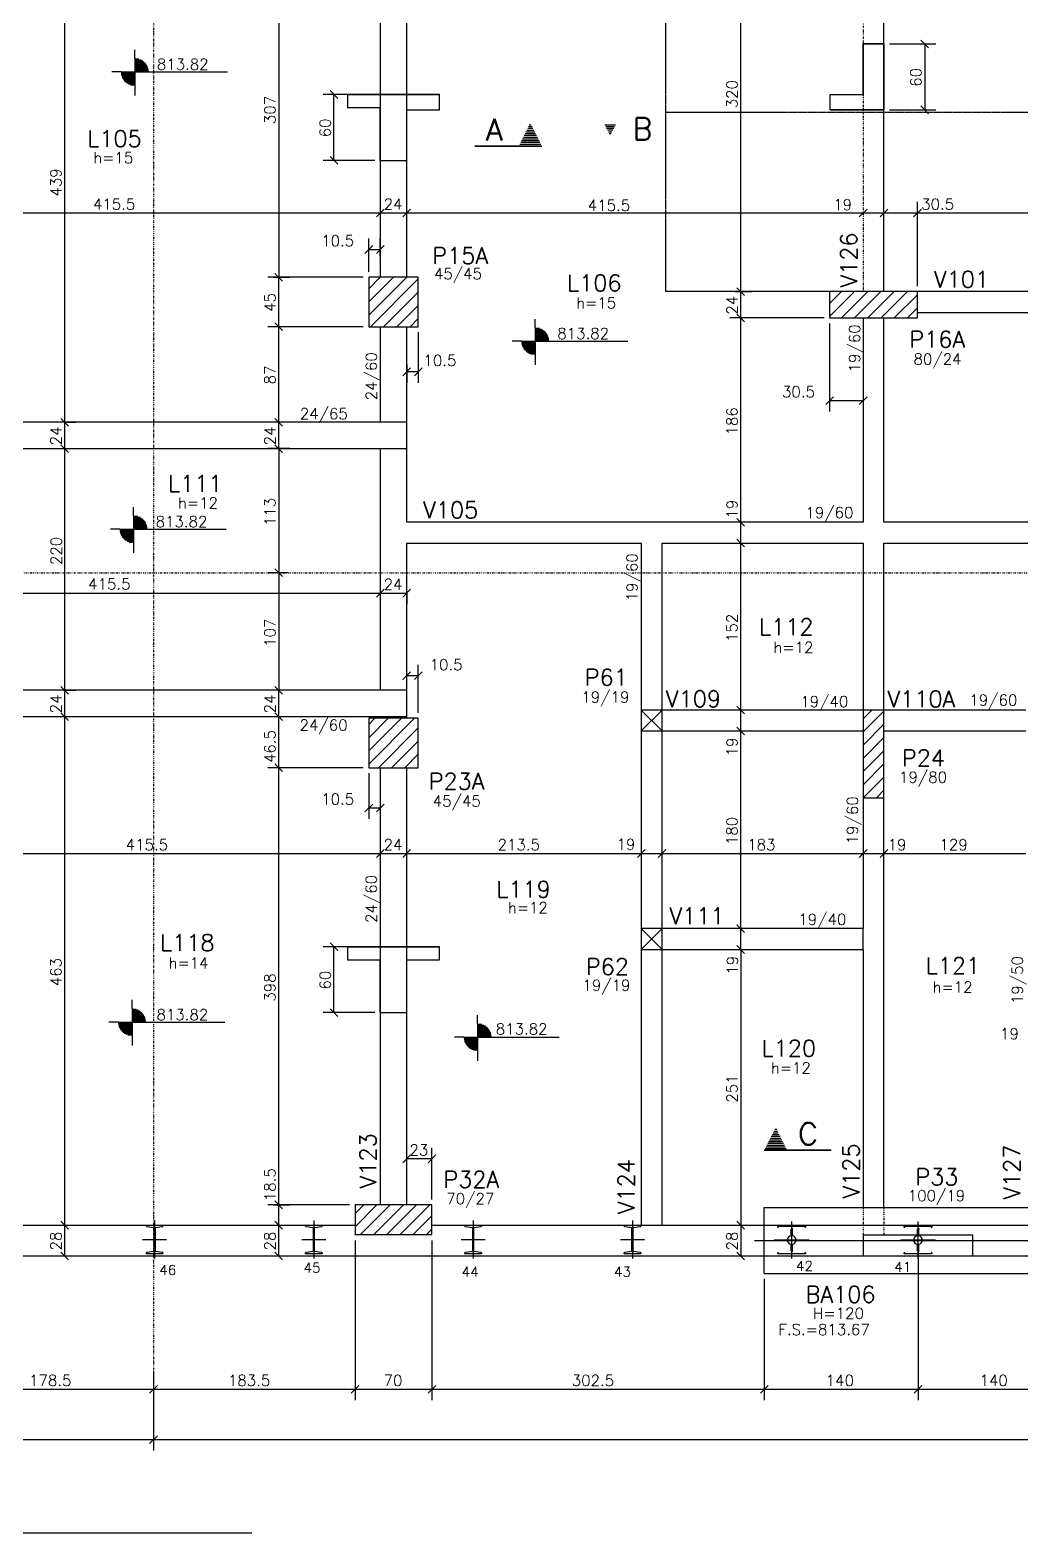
# Model space of a CAD drawing. Extents: x 880 to 5396, y 2011 to 4166.
# Drawn here: x 3364 to 4266, y 2011 to 3379 of the extents above; entities that cross this region are included whole.
import ezdxf

# ---------------------------------------------------------------- set-up
doc = ezdxf.new("R2010")
doc.units = 0
doc.header["$MEASUREMENT"] = 0
doc.linetypes.add('ESTILO_TQS_0004', pattern=[2, 0.5, -0.4, 0.1, -0.4, 0.1, -0.5])
doc.linetypes.add('ESTILO_TQS_0005', pattern=[0.4, 0.3, -0.1])
for name, color, linetype in [('1', 1, 'CONTINUOUS'), ('2', 2, 'CONTINUOUS'), ('3', 3, 'CONTINUOUS'), ('4', 4, 'CONTINUOUS'), ('6', 6, 'CONTINUOUS'), ('7', 7, 'CONTINUOUS'), ('8', 8, 'CONTINUOUS'), ('9', 9, 'CONTINUOUS')]:
    doc.layers.add(name, color=color, linetype=linetype)
doc.styles.get("Standard").update_dxf_attribs({"font": 'ROMANS.SHX'})

msp = doc.modelspace()

# ---------------------------------------------------------------- linework, layer by layer
at = {"layer": '1', "linetype": 'Continuous'}
for p, q in [((3824.398513, 3284.653023), (3814.82547, 3284.653023)), ((3823.600764, 3286.24852), (3815.623219, 3286.24852)), ((3822.803016, 3287.844023), (3816.420967, 3287.844023)), ((3822.005267, 3289.439521), (3817.218716, 3289.439521)), ((3821.207513, 3291.035071), (3818.016465, 3291.035071)), ((3820.409764, 3292.630574), (3818.650813, 3292.630574)), ((3887.468868, 3292.982346), (3897.041871, 3293.009728)), ((3888.271177, 3291.389137), (3896.24869, 3291.411956)), ((3889.073486, 3289.795923), (3895.455508, 3289.814177)), ((3889.875795, 3288.202714), (3894.662326, 3288.216405)), ((3890.67811, 3286.609451), (3893.869145, 3286.618579)), ((3891.480419, 3285.016237), (3893.239363, 3285.021268)), ((3829.841764, 3273.571423), (3769.185061, 3273.571423)), ((3769.185061, 3273.484472), (3829.982812, 3273.484472)), ((3829.185064, 3275.079975), (3810.038919, 3275.079975)), ((3828.387315, 3276.675472), (3810.836716, 3276.675472)), ((3827.589567, 3278.270975), (3811.634464, 3278.270975)), ((3826.791764, 3279.866472), (3812.432213, 3279.866472)), ((3825.994016, 3281.462023), (3813.229961, 3281.462023)), ((3825.196267, 3283.05752), (3814.02771, 3283.05752)), ((3920.5315, 2741.0645), (3939.5315, 2760.0645)), ((3939.5315, 2741.0645), (3920.5315, 2760.0645)), ((3920.5315, 2542.0645), (3939.5315, 2561.0645)), ((3939.5315, 2542.0645), (3920.5315, 2561.0645)), ((4037.317896, 2368.784049), (4048.486453, 2368.784049)), ((4038.11565, 2370.379552), (4047.688692, 2370.379552)), ((4038.913399, 2371.975049), (4046.890944, 2371.975049)), ((4039.711147, 2373.570552), (4046.093195, 2373.570552)), ((4040.508896, 2375.16605), (4045.295447, 2375.16605)), ((4041.30665, 2376.7616), (4044.497698, 2376.7616)), ((4042.104399, 2378.357103), (4043.86335, 2378.357103)), ((4093.329101, 2359.211001), (4032.531351, 2359.211001)), ((4032.672399, 2359.297952), (4093.329101, 2359.297952)), ((4033.329099, 2360.806504), (4052.475243, 2360.806504)), ((4034.126848, 2362.402001), (4051.677447, 2362.402001)), ((4034.924596, 2363.997504), (4050.879699, 2363.997504)), ((4035.722398, 2365.593001), (4050.08195, 2365.593001)), ((4036.520147, 2367.188552), (4049.284202, 2367.188552)), ((4032.531351, 2307.0645), (4312.5315, 2307.0645)), ((4032.531351, 2247.0645), (4032.531351, 2307.0645)), ((3298.0315, 2291.0645), (3660.0315, 2291.0645)), ((4032.531351, 2247.0645), (4312.5315, 2247.0645))]:
    msp.add_line(p, q, dxfattribs=at)
msp.add_lwpolyline([(3730.0315, 2291.0645), (5150.249252, 2291.0645), (5150.249252, 2593.06465)], dxfattribs=at)
at = {"layer": '2', "linetype": 'Continuous'}
for p, q in [((4175.086377, 3370.064458), (4182.157445, 3362.99339)), ((3644.389486, 3316.99339), (3637.318419, 3324.064458)), ((4175.086377, 3310.064458), (4182.157445, 3302.99339)), ((3644.389486, 3256.99339), (3637.318419, 3264.064458)), ((3679.495966, 3209.130716), (3686.567034, 3216.201784)), ((3679.495966, 3209.130716), (3686.567034, 3216.201784)), ((3703.495966, 3209.130716), (3710.567034, 3216.201784)), ((3703.495966, 3209.130716), (3710.567034, 3216.201784)), ((4118.995966, 3209.130716), (4126.067034, 3216.201784)), ((4118.995966, 3209.130716), (4126.067034, 3216.201784)), ((4137.995966, 3209.130716), (4145.067034, 3216.201784)), ((4137.995966, 3209.130716), (4145.067034, 3216.201784)), ((4168.495966, 3209.130716), (4175.567034, 3216.201784)), ((4168.495966, 3209.130716), (4175.567034, 3216.201784)), ((3668.995966, 3175.831362), (3676.067034, 3182.90243)), ((3679.495966, 3175.831362), (3686.567034, 3182.90243)), ((3594.098437, 3150.528966), (3587.027369, 3157.600034)), ((3594.098437, 3150.528966), (3587.027369, 3157.600034)), ((3587.027369, 3157.600034), (3594.098437, 3150.528966)), ((4014.684261, 3137.528966), (4007.613194, 3144.600034)), ((4014.684261, 3137.528966), (4007.613194, 3144.600034)), ((4014.684261, 3137.528966), (4007.613194, 3144.600034)), ((4014.684261, 3113.528966), (4007.613194, 3120.600034)), ((4014.684261, 3113.528966), (4007.613194, 3120.600034)), ((3594.098437, 3105.528966), (3587.027369, 3112.600034)), ((3594.098437, 3105.528966), (3587.027369, 3112.600034)), ((3710.567034, 3071.528187), (3703.495966, 3064.45712)), ((3721.067034, 3071.528187), (3713.995966, 3064.45712)), ((4088.495966, 3038.306526), (4095.567034, 3045.377594)), ((4118.995966, 3038.306526), (4126.067034, 3045.377594)), ((3399.231952, 3018.528966), (3392.160884, 3025.600034)), ((3399.231952, 3018.528966), (3392.160884, 3025.600034)), ((3399.231952, 3018.528966), (3392.160884, 3025.600034)), ((3594.098437, 3018.528966), (3587.027369, 3025.600034)), ((3594.098437, 3018.528966), (3587.027369, 3025.600034)), ((3399.231952, 2994.528966), (3392.160884, 3001.600034)), ((3399.231952, 2994.528966), (3392.160884, 3001.600034)), ((3594.098437, 2994.528966), (3587.027369, 3001.600034)), ((3594.098437, 2994.528966), (3587.027369, 3001.600034)), ((3587.027369, 3001.600034), (3594.098437, 2994.528966)), ((4014.684261, 2927.528966), (4007.613194, 2934.600034)), ((4014.684261, 2927.528966), (4007.613194, 2934.600034)), ((4014.684261, 2908.528966), (4007.613194, 2915.600034)), ((4014.684261, 2908.528966), (4007.613194, 2915.600034)), ((3587.027369, 2888.600034), (3594.098437, 2881.528966)), ((3587.027369, 2888.600034), (3594.098437, 2881.528966)), ((3679.495966, 2862.940874), (3686.567034, 2870.011941)), ((3679.495966, 2862.940874), (3686.567034, 2870.011941)), ((3679.495966, 2862.940874), (3686.567034, 2870.011941)), ((3703.495966, 2862.940874), (3710.567034, 2870.011941)), ((3710.567034, 2794.865058), (3703.495966, 2787.79399)), ((3721.067034, 2794.865058), (3713.995966, 2787.79399)), ((3399.231952, 2774.528966), (3392.160884, 2781.600034)), ((3399.231952, 2774.528966), (3392.160884, 2781.600034)), ((3594.098437, 2774.528966), (3587.027369, 2781.600034)), ((3594.098437, 2774.528966), (3587.027369, 2781.600034)), ((3587.027369, 2781.600034), (3594.098437, 2774.528966)), ((3399.231952, 2750.528966), (3392.160884, 2757.600034)), ((3399.231952, 2750.528966), (3392.160884, 2757.600034)), ((3399.231952, 2750.528966), (3392.160884, 2757.600034)), ((3594.098437, 2750.528966), (3587.027369, 2757.600034)), ((3594.098437, 2750.528966), (3587.027369, 2757.600034)), ((4014.684261, 2756.528966), (4007.613194, 2763.600034)), ((4014.684261, 2756.528966), (4007.613194, 2763.600034)), ((4014.684261, 2737.528966), (4007.613194, 2744.600034)), ((4014.684261, 2737.528966), (4007.613194, 2744.600034)), ((3594.098437, 2704.028966), (3587.027369, 2711.100034)), ((3594.098437, 2704.028966), (3587.027369, 2711.100034)), ((3668.995966, 2667.441812), (3676.067034, 2674.51288)), ((3679.495966, 2667.441812), (3686.567034, 2674.51288)), ((3679.495966, 2625.935407), (3686.567034, 2633.006475)), ((3679.495966, 2625.935407), (3686.567034, 2633.006475)), ((3703.495966, 2625.935407), (3710.567034, 2633.006475)), ((3703.495966, 2625.935407), (3710.567034, 2633.006475)), ((3916.995966, 2625.935407), (3924.067034, 2633.006475)), ((3916.995966, 2625.935407), (3924.067034, 2633.006475)), ((3935.995966, 2625.935407), (3943.067034, 2633.006475)), ((3935.995966, 2625.935407), (3943.067034, 2633.006475)), ((4118.995966, 2625.935407), (4126.067034, 2633.006475)), ((4118.995966, 2625.935407), (4126.067034, 2633.006475)), ((4137.995966, 2625.935407), (4145.067034, 2633.006475)), ((4137.995966, 2625.935407), (4145.067034, 2633.006475)), ((4014.684261, 2557.528966), (4007.613194, 2564.600034)), ((4014.684261, 2557.528966), (4007.613194, 2564.600034)), ((3644.389486, 2541.0669), (3637.318419, 2548.137967)), ((4014.684261, 2538.528966), (4007.613194, 2545.600034)), ((4014.684261, 2538.528966), (4007.613194, 2545.600034)), ((4007.613194, 2545.600034), (4014.684261, 2538.528966)), ((3644.389486, 2481.0669), (3637.318419, 2488.137967)), ((3710.567034, 2355.026097), (3703.495966, 2347.95503)), ((3733.567034, 2355.026097), (3726.495966, 2347.95503)), ((3594.098437, 2306.028966), (3587.027369, 2313.100034)), ((3594.098437, 2306.028966), (3587.027369, 2313.100034)), ((3594.098437, 2306.028966), (3587.027369, 2313.100034)), ((3399.231952, 2287.528966), (3392.160884, 2294.600034)), ((3399.231952, 2287.528966), (3392.160884, 2294.600034)), ((3594.098437, 2287.528966), (3587.027369, 2294.600034)), ((3594.098437, 2287.528966), (3587.027369, 2294.600034)), ((4007.613194, 2294.600034), (4014.684261, 2287.528966)), ((4007.613194, 2294.600034), (4014.684261, 2287.528966)), ((3399.231952, 2259.528966), (3392.160884, 2266.600034)), ((3594.098437, 2259.528966), (3587.027369, 2266.600034)), ((4007.613194, 2266.600034), (4014.684261, 2259.528966)), ((3472.995966, 2138.141848), (3480.067034, 2145.212916)), ((3472.995966, 2138.141848), (3480.067034, 2145.212916)), ((3656.495966, 2138.141848), (3663.567034, 2145.212916)), ((3726.495966, 2138.141848), (3733.567034, 2145.212916)), ((3726.495966, 2138.141848), (3733.567034, 2145.212916)), ((3726.495966, 2138.141848), (3733.567034, 2145.212916)), ((4028.995817, 2138.141848), (4036.066884, 2145.212916)), ((4028.995817, 2138.141848), (4036.066884, 2145.212916)), ((4168.995966, 2138.141848), (4176.067034, 2145.212916)), ((4168.995966, 2138.141848), (4176.067034, 2145.212916)), ((3472.995966, 2092.25818), (3480.067034, 2099.329248)), ((3472.995966, 2092.25818), (3480.067034, 2099.329248)), ((3472.995966, 2092.25818), (3480.067034, 2099.329248))]:
    msp.add_line(p, q, dxfattribs=at)
at = {"layer": '3', "linetype": 'Continuous'}
for p, q in [((3459.48609, 3353.524567), (3459.48609, 3361.235383)), ((3459.48609, 3353.524567), (3459.48609, 3328.524567)), ((3459.48609, 3352.917219), (3463.335215, 3352.917219)), ((3446.98609, 3341.024567), (3438.525649, 3341.024567)), ((3459.486042, 3340.231765), (3446.986042, 3340.231765)), ((3446.98609, 3341.024567), (3471.98609, 3341.024567)), ((3459.486042, 3339.438916), (3447.087036, 3339.438916)), ((3459.48609, 3352.12437), (3465.234553, 3352.12437)), ((3459.48609, 3351.331521), (3466.558348, 3351.331521)), ((3459.48609, 3350.53866), (3467.593609, 3350.53866)), ((3459.48609, 3349.745871), (3468.440949, 3349.745871)), ((3459.48609, 3348.953022), (3469.149958, 3348.953022)), ((3459.48609, 3348.160161), (3469.749295, 3348.160161)), ((3459.48609, 3347.367312), (3470.257317, 3347.367312)), ((3459.48609, 3346.574463), (3470.68647, 3346.574463)), ((3459.48609, 3345.781614), (3471.045529, 3345.781614)), ((3459.48609, 3344.988765), (3471.340834, 3344.988765)), ((3459.48609, 3344.195963), (3471.577107, 3344.195963)), ((3459.48609, 3343.403114), (3471.757685, 3343.403114)), ((3459.48609, 3342.610265), (3471.885096, 3342.610265)), ((3459.48609, 3341.817416), (3471.98609, 3341.817416)), ((3471.98609, 3341.024567), (3543.915525, 3341.024567)), ((3459.486042, 3338.646067), (3447.2144, 3338.646067)), ((3459.486042, 3337.853218), (3447.395026, 3337.853218)), ((3459.486042, 3337.060417), (3447.631298, 3337.060417)), ((3459.486042, 3336.26752), (3447.926604, 3336.26752)), ((3459.486042, 3335.474719), (3448.285662, 3335.474719)), ((3459.486042, 3334.68187), (3448.714815, 3334.68187)), ((3459.486042, 3333.889021), (3449.222838, 3333.889021)), ((3459.486042, 3333.096172), (3449.822222, 3333.096172)), ((3459.486042, 3332.30337), (3450.531184, 3332.30337)), ((3459.486042, 3331.510462), (3451.378523, 3331.510462)), ((3459.486042, 3330.71766), (3452.413784, 3330.71766)), ((3459.486042, 3329.924811), (3453.73758, 3329.924811)), ((3459.486042, 3329.131962), (3455.636965, 3329.131962)), ((3459.48609, 3328.524567), (3459.48609, 3319.670301)), ((3672.5315, 3119.573997), (3707.022003, 3154.0645)), ((3672.5315, 3131.594812), (3695.001188, 3154.0645)), ((3672.5315, 3143.615628), (3682.980372, 3154.0645)), ((3674.042818, 3109.0645), (3717.5315, 3152.553182)), ((3686.063633, 3109.0645), (3717.5315, 3140.532367)), ((4092.0315, 3118.345462), (4114.750538, 3141.0645)), ((4092.0315, 3130.366278), (4102.729722, 3141.0645)), ((4102.771353, 3117.0645), (4126.771353, 3141.0645)), ((4114.792168, 3117.0645), (4138.792168, 3141.0645)), ((4126.812984, 3117.0645), (4150.812984, 3141.0645)), ((4138.833799, 3117.0645), (4162.833799, 3141.0645)), ((4150.854614, 3117.0645), (4172.0315, 3138.241386)), ((3698.084449, 3109.0645), (3717.5315, 3128.511551)), ((4162.875429, 3117.0645), (4172.0315, 3126.220571)), ((3710.105264, 3109.0645), (3717.5315, 3116.490736)), ((3824.008616, 3108.379997), (3824.008616, 3116.090813)), ((3824.008616, 3108.379997), (3824.008616, 3083.379997)), ((3824.008616, 3107.77265), (3827.857741, 3107.77265)), ((3824.008616, 3106.979801), (3829.757079, 3106.979801)), ((3824.008616, 3106.186952), (3831.080874, 3106.186952)), ((3811.508616, 3095.879997), (3803.048175, 3095.879997)), ((3824.008569, 3095.087196), (3811.508569, 3095.087196)), ((3811.508616, 3095.879997), (3836.508616, 3095.879997)), ((3824.008569, 3094.294347), (3811.609563, 3094.294347)), ((3824.008569, 3093.501498), (3811.736926, 3093.501498)), ((3824.008569, 3092.708649), (3811.917552, 3092.708649)), ((3824.008616, 3105.394091), (3832.116135, 3105.394091)), ((3824.008616, 3104.601301), (3832.963475, 3104.601301)), ((3824.008616, 3103.808452), (3833.672484, 3103.808452)), ((3824.008616, 3103.015591), (3834.271821, 3103.015591)), ((3824.008616, 3102.222742), (3834.779843, 3102.222742)), ((3824.008616, 3101.429893), (3835.208997, 3101.429893)), ((3824.008616, 3100.637044), (3835.568055, 3100.637044)), ((3824.008616, 3099.844195), (3835.86336, 3099.844195)), ((3824.008616, 3099.051394), (3836.099633, 3099.051394)), ((3824.008616, 3098.258544), (3836.280211, 3098.258544)), ((3824.008616, 3097.465695), (3836.407622, 3097.465695)), ((3824.008616, 3096.672846), (3836.508616, 3096.672846)), ((3836.508616, 3095.879997), (3908.438052, 3095.879997)), ((3824.008569, 3091.915847), (3812.153825, 3091.915847)), ((3824.008569, 3091.122951), (3812.44913, 3091.122951)), ((3824.008569, 3090.330149), (3812.808188, 3090.330149)), ((3824.008569, 3089.5373), (3813.237342, 3089.5373)), ((3824.008569, 3088.744451), (3813.745364, 3088.744451)), ((3824.008569, 3087.951602), (3814.344748, 3087.951602)), ((3824.008569, 3087.158801), (3815.05371, 3087.158801)), ((3824.008569, 3086.365892), (3815.901049, 3086.365892)), ((3824.008569, 3085.573091), (3816.936311, 3085.573091)), ((3824.008569, 3084.780242), (3818.260106, 3084.780242)), ((3824.008569, 3083.987392), (3820.159491, 3083.987392)), ((3824.008616, 3083.379997), (3824.008616, 3074.525731)), ((3458.378723, 2937.154546), (3458.378723, 2944.865362)), ((3458.378723, 2937.154546), (3458.378723, 2912.154546)), ((3458.378723, 2936.547199), (3462.227848, 2936.547199)), ((3458.378723, 2935.75435), (3464.127186, 2935.75435)), ((3458.378723, 2934.961501), (3465.450981, 2934.961501)), ((3458.378723, 2934.16864), (3466.486242, 2934.16864)), ((3458.378723, 2933.37585), (3467.333582, 2933.37585)), ((3458.378723, 2932.583001), (3468.042591, 2932.583001)), ((3458.378723, 2931.79014), (3468.641928, 2931.79014)), ((3458.378723, 2930.997291), (3469.14995, 2930.997291)), ((3458.378723, 2930.204442), (3469.579103, 2930.204442)), ((3458.378723, 2929.411593), (3469.938162, 2929.411593)), ((3458.378723, 2928.618744), (3470.233467, 2928.618744)), ((3445.878723, 2924.654546), (3437.418282, 2924.654546)), ((3458.378675, 2923.861745), (3445.878675, 2923.861745)), ((3445.878723, 2924.654546), (3470.878723, 2924.654546)), ((3458.378675, 2923.068896), (3445.979669, 2923.068896)), ((3458.378675, 2922.276047), (3446.107033, 2922.276047)), ((3458.378675, 2921.483198), (3446.287658, 2921.483198)), ((3458.378675, 2920.690396), (3446.523931, 2920.690396)), ((3458.378675, 2919.8975), (3446.819237, 2919.8975)), ((3458.378675, 2919.104698), (3447.178295, 2919.104698)), ((3458.378675, 2918.311849), (3447.607448, 2918.311849)), ((3458.378675, 2917.519), (3448.115471, 2917.519)), ((3458.378675, 2916.726151), (3448.714855, 2916.726151)), ((3458.378675, 2915.93335), (3449.423816, 2915.93335)), ((3458.378675, 2915.140441), (3450.271156, 2915.140441)), ((3458.378723, 2927.825942), (3470.46974, 2927.825942)), ((3458.378723, 2927.033093), (3470.650318, 2927.033093)), ((3458.378723, 2926.240244), (3470.777729, 2926.240244)), ((3458.378723, 2925.447395), (3470.878723, 2925.447395)), ((3470.878723, 2924.654546), (3542.808158, 2924.654546)), ((3458.378675, 2914.34764), (3451.306417, 2914.34764)), ((3458.378675, 2913.55479), (3452.630213, 2913.55479)), ((3458.378675, 2912.761941), (3454.529598, 2912.761941)), ((3458.378723, 2912.154546), (3458.378723, 2903.30028)), ((4141.5315, 2912.0645), (4584.0315, 2912.0645)), ((3672.5315, 2710.866278), (3714.229722, 2752.5645)), ((3672.5315, 2722.887093), (3702.208907, 2752.5645)), ((3672.5315, 2734.907908), (3690.188092, 2752.5645)), ((3672.5315, 2746.928723), (3678.167277, 2752.5645)), ((4122.5315, 2752.158558), (4130.437442, 2760.0645)), ((4122.5315, 2740.137743), (4141.5315, 2759.137743)), ((3681.250538, 2707.5645), (3717.5315, 2743.845462)), ((4122.5315, 2728.116928), (4141.5315, 2747.116928)), ((3693.271353, 2707.5645), (3717.5315, 2731.824647)), ((4122.5315, 2716.096112), (4141.5315, 2735.096112)), ((4122.5315, 2704.075297), (4141.5315, 2723.075297)), ((3705.292168, 2707.5645), (3717.5315, 2719.803832)), ((4122.5315, 2692.054482), (4141.5315, 2711.054482)), ((3717.312984, 2707.5645), (3717.5315, 2707.783016)), ((4122.5315, 2680.0645), (4141.5315, 2699.033666)), ((4134.583149, 2680.0645), (4141.5315, 2687.012851)), ((3456.985144, 2488.422178), (3456.985144, 2496.132994)), ((3456.985144, 2488.422178), (3456.985144, 2463.422178)), ((3456.985144, 2487.814831), (3460.834269, 2487.814831)), ((3456.985144, 2487.021982), (3462.733607, 2487.021982)), ((3456.985144, 2486.229133), (3464.057402, 2486.229133)), ((3456.985144, 2485.436272), (3465.092663, 2485.436272)), ((3456.985144, 2484.643482), (3465.940003, 2484.643482)), ((3456.985144, 2483.850633), (3466.649012, 2483.850633)), ((3456.985144, 2483.057772), (3467.248349, 2483.057772)), ((3456.985144, 2482.264923), (3467.756371, 2482.264923)), ((3456.985144, 2481.472074), (3468.185524, 2481.472074)), ((3456.985144, 2480.679225), (3468.544583, 2480.679225)), ((3456.985144, 2479.886376), (3468.839888, 2479.886376)), ((3456.985144, 2479.093574), (3469.076161, 2479.093574)), ((3456.985144, 2478.300725), (3469.256739, 2478.300725)), ((3456.985144, 2477.507876), (3469.38415, 2477.507876)), ((3456.985144, 2476.715027), (3469.485144, 2476.715027)), ((3771.630023, 2474.683106), (3771.630023, 2482.393922)), ((3444.485144, 2475.922178), (3436.024703, 2475.922178)), ((3456.985096, 2475.129377), (3444.485096, 2475.129377)), ((3444.485144, 2475.922178), (3469.485144, 2475.922178)), ((3456.985096, 2474.336528), (3444.586091, 2474.336528)), ((3456.985096, 2473.543679), (3444.713454, 2473.543679)), ((3456.985096, 2472.75083), (3444.89408, 2472.75083)), ((3456.985096, 2471.958028), (3445.130353, 2471.958028)), ((3456.985096, 2471.165131), (3445.425658, 2471.165131)), ((3456.985096, 2470.37233), (3445.784716, 2470.37233)), ((3456.985096, 2469.579481), (3446.21387, 2469.579481)), ((3456.985096, 2468.786632), (3446.721892, 2468.786632)), ((3456.985096, 2467.993783), (3447.321276, 2467.993783)), ((3456.985096, 2467.200982), (3448.030238, 2467.200982)), ((3456.985096, 2466.408073), (3448.877577, 2466.408073)), ((3456.985096, 2465.615271), (3449.912838, 2465.615271)), ((3456.985096, 2464.822422), (3451.236634, 2464.822422)), ((3456.985096, 2464.029573), (3453.136019, 2464.029573)), ((3456.985144, 2463.422178), (3456.985144, 2454.567912)), ((3469.485144, 2475.922178), (3541.414579, 2475.922178)), ((3771.630023, 2474.683106), (3771.630023, 2449.683106)), ((3771.630023, 2474.075758), (3775.479148, 2474.075758)), ((3771.630023, 2473.282909), (3777.378485, 2473.282909)), ((3771.630023, 2472.49006), (3778.702281, 2472.49006)), ((3771.630023, 2471.697199), (3779.737542, 2471.697199)), ((3771.630023, 2470.90441), (3780.584881, 2470.90441)), ((3771.630023, 2470.111561), (3781.293891, 2470.111561)), ((3771.630023, 2469.3187), (3781.893227, 2469.3187)), ((3771.630023, 2468.525851), (3782.40125, 2468.525851)), ((3771.630023, 2467.733002), (3782.830403, 2467.733002)), ((3771.630023, 2466.940153), (3783.189461, 2466.940153)), ((3771.630023, 2466.147303), (3783.484767, 2466.147303)), ((3771.630023, 2465.354502), (3783.721039, 2465.354502)), ((3771.630023, 2464.561653), (3783.901618, 2464.561653)), ((3771.630023, 2463.768804), (3784.029029, 2463.768804)), ((3759.130023, 2462.183106), (3750.669582, 2462.183106)), ((3771.629975, 2461.390304), (3759.129975, 2461.390304)), ((3759.130023, 2462.183106), (3784.130023, 2462.183106)), ((3771.629975, 2460.597455), (3759.230969, 2460.597455)), ((3771.629975, 2459.804606), (3759.358332, 2459.804606)), ((3771.629975, 2459.011757), (3759.538958, 2459.011757)), ((3771.629975, 2458.218956), (3759.775231, 2458.218956)), ((3771.629975, 2457.426059), (3760.070536, 2457.426059)), ((3771.629975, 2456.633258), (3760.429595, 2456.633258)), ((3771.629975, 2455.840409), (3760.858748, 2455.840409)), ((3771.629975, 2455.04756), (3761.36677, 2455.04756)), ((3771.629975, 2454.254711), (3761.966155, 2454.254711)), ((3771.629975, 2453.461909), (3762.675116, 2453.461909)), ((3771.629975, 2452.669), (3763.522456, 2452.669)), ((3771.629975, 2451.876199), (3764.557717, 2451.876199)), ((3771.629975, 2451.08335), (3765.881512, 2451.08335)), ((3771.629975, 2450.290501), (3767.780898, 2450.290501)), ((3771.630023, 2462.975955), (3784.130023, 2462.975955)), ((3771.630023, 2449.683106), (3771.630023, 2440.82884)), ((3784.130023, 2462.183106), (3845.920897, 2462.183106)), ((3660.0315, 2289.658558), (3679.937442, 2309.5645)), ((3660.0315, 2301.679373), (3667.916627, 2309.5645)), ((3664.958257, 2282.5645), (3691.958257, 2309.5645)), ((3676.979072, 2282.5645), (3703.979072, 2309.5645)), ((3688.999888, 2282.5645), (3715.999888, 2309.5645)), ((3701.020703, 2282.5645), (3728.020703, 2309.5645)), ((3713.041518, 2282.5645), (3730.0315, 2299.554482)), ((3725.062334, 2282.5645), (3730.0315, 2287.533666))]:
    msp.add_line(p, q, dxfattribs=at)
at = {"layer": '3', "linetype": 'ESTILO_TQS_0004'}
for p, q in [((4122.5315, 2307.0645), (4122.5315, 2282.0645)), ((4141.5315, 2307.0645), (4141.5315, 2282.0645))]:
    msp.add_line(p, q, dxfattribs=at)
msp.add_lwpolyline([(4122.5315, 3462.0645), (4122.5315, 3141.0645)], dxfattribs=at)
at = {"layer": '3', "linetype": 'Continuous'}
for points in [[(3683.0315, 3444.064515), (3683.0315, 3154.0645)], [(3707.0315, 3154.0645), (3707.0315, 3444.064515)], [(4141.5315, 3141.0645), (4141.5315, 3444.064515)], [(4539.0315, 3141.0645), (4172.0315, 3141.0645)], [(4172.0315, 3122.0645), (4539.0315, 3122.0645)], [(3683.0315, 3109.0645), (3683.0315, 3022.0645)], [(3707.0315, 3010.0645), (3707.0315, 3109.0645)], [(4122.5315, 3117.0645), (4122.5315, 2931.0645)], [(4141.5315, 2931.0645), (4141.5315, 3117.0645)], [(3707.0315, 3022.0645), (3248.5315, 3022.0645)], [(3267.5315, 2998.0645), (3707.0315, 2998.0645)], [(3683.0315, 2998.0645), (3683.0315, 2921.5645)], [(3707.0315, 2931.0645), (3707.0315, 3010.0645)], [(3930.0315, 2931.0645), (3707.0315, 2931.0645)], [(4122.5315, 2931.0645), (3930.0315, 2931.0645)], [(4557.0315, 2931.0645), (4141.5315, 2931.0645)], [(3683.0315, 2921.5645), (3683.0315, 2778.0645)], [(3707.0315, 2766.0645), (3707.0315, 2912.0645)], [(3707.0315, 2912.0645), (3920.5315, 2912.0645)], [(3920.5315, 2912.0645), (3920.5315, 2760.0645)], [(3939.5315, 2912.0645), (4122.5315, 2912.0645)], [(3939.5315, 2760.0645), (3939.5315, 2912.0645)], [(4122.5315, 2912.0645), (4122.5315, 2760.0645)], [(4141.5315, 2760.0645), (4141.5315, 2912.0645)], [(3707.0315, 2778.0645), (3258.0315, 2778.0645)], [(3707.0315, 2752.5645), (3707.0315, 2766.0645)], [(3248.5315, 2754.0645), (3707.0315, 2754.0645)], [(3683.0315, 2754.0645), (3683.0315, 2752.5645)], [(4122.5315, 2760.0645), (3939.5315, 2760.0645)], [(4270.5315, 2760.0645), (4141.5315, 2760.0645)], [(3920.5315, 2741.0645), (3920.5315, 2561.0645)], [(3939.5315, 2561.0645), (3939.5315, 2741.0645)], [(3939.5315, 2741.0645), (4122.5315, 2741.0645)], [(4141.5315, 2741.0645), (4270.5315, 2741.0645)], [(3683.0315, 2707.5645), (3683.0315, 2309.5645)], [(3707.0315, 2309.5645), (3707.0315, 2707.5645)], [(4122.5315, 2680.0645), (4122.5315, 2561.0645)], [(4141.5315, 2551.5645), (4141.5315, 2680.0645)], [(4122.5315, 2561.0645), (3939.5315, 2561.0645)], [(4122.5315, 2542.0645), (4122.5315, 2561.0645)], [(4141.5315, 2307.0645), (4141.5315, 2551.5645)], [(3920.5315, 2542.0645), (3920.5315, 2291.0645)], [(3939.5315, 2291.0645), (3939.5315, 2542.0645)], [(3939.5315, 2542.0645), (4122.5315, 2542.0645)], [(4122.5315, 2542.0645), (4122.5315, 2307.0645)], [(3660.0315, 2282.5645), (3660.0315, 2282.0645)], [(3258.0315, 2263.0645), (3695.0315, 2263.0645)], [(3695.0315, 2263.0645), (3930.0315, 2263.0645)], [(3930.0315, 2263.0645), (4122.5315, 2263.0645)], [(4222.5315, 2263.0645), (4280.0315, 2263.0645)]]:
    msp.add_lwpolyline(points, dxfattribs=at)
at = {"layer": '6', "linetype": 'Continuous'}
for p, q in [((4141.5315, 3366.528924), (4122.5315, 3366.528924)), ((4122.5315, 3366.528924), (4122.5315, 3320.528924)), ((4141.5315, 3306.528924), (4141.5315, 3366.528924)), ((3653.0315, 3320.528924), (3683.0315, 3320.528924)), ((3683.0315, 3320.528924), (3707.031499, 3320.528924)), ((3707.031499, 3320.528924), (3737.031499, 3320.528924)), ((4092.5315, 3320.528924), (4122.5315, 3320.528924)), ((3653.0315, 3308.528924), (3683.0315, 3308.528924)), ((3683.0315, 3260.528924), (3683.0315, 3308.528924)), ((3707.031499, 3260.528924), (3707.031499, 3306.528924)), ((3707.031499, 3306.528924), (3737.031499, 3306.528924)), ((4092.5315, 3306.528924), (4122.5315, 3306.528924)), ((4122.5315, 3306.528924), (4141.5315, 3306.528924)), ((3683.0315, 3260.528924), (3707.031499, 3260.528924)), ((3653.0315, 2544.602434), (3683.0315, 2544.602434)), ((3653.0315, 2532.602434), (3683.0315, 2532.602434)), ((3683.0315, 2544.602434), (3707.013169, 2544.602434)), ((3683.0315, 2484.602434), (3683.0315, 2532.602434)), ((3707.013169, 2544.602434), (3737.013169, 2544.602434)), ((3707.013169, 2484.602434), (3707.013169, 2532.602434)), ((3707.013169, 2532.602434), (3737.013169, 2532.602434)), ((3683.0315, 2484.602434), (3707.013169, 2484.602434)), ((3470.031052, 2290.295745), (3470.031052, 2291.049832)), ((3470.031052, 2291.049832), (3485.031052, 2291.049832)), ((3476.654621, 2288.622558), (3470.513983, 2289.687106)), ((3477.137552, 2268.084602), (3477.137552, 2288.013919)), ((3477.531052, 2295.398637), (3477.531052, 2260.701027)), ((3477.924552, 2288.013919), (3477.924552, 2268.085745)), ((3484.548121, 2289.687106), (3478.407483, 2288.622558)), ((3485.031052, 2291.049832), (3485.031052, 2290.295745)), ((3615.031201, 2290.297241), (3615.031201, 2291.051328)), ((3615.031201, 2291.051328), (3630.031201, 2291.051328)), ((3621.65477, 2288.624054), (3615.514132, 2289.688602)), ((3622.137701, 2268.086097), (3622.137701, 2288.015415)), ((3622.531201, 2295.400133), (3622.531201, 2260.702523)), ((3622.924701, 2288.015415), (3622.924701, 2268.087241)), ((3629.54827, 2289.688602), (3623.407632, 2288.624054)), ((3630.031201, 2291.051328), (3630.031201, 2290.297241)), ((3760.031201, 2290.298736), (3760.031201, 2291.052823)), ((3760.031201, 2291.052823), (3775.031201, 2291.052823)), ((3766.65477, 2288.625549), (3760.514132, 2289.690097)), ((3767.137701, 2268.087593), (3767.137701, 2288.01691)), ((3767.531201, 2295.401628), (3767.531201, 2260.704018)), ((3767.924701, 2288.01691), (3767.924701, 2268.088736)), ((3774.54827, 2289.690097), (3768.407632, 2288.625549)), ((3775.031201, 2291.052823), (3775.031201, 2290.298736)), ((3905.031351, 2290.300232), (3905.031351, 2291.054319)), ((3905.031351, 2291.054319), (3920.031351, 2291.054319)), ((3911.65492, 2288.627045), (3905.514282, 2289.691593)), ((3912.137851, 2268.089089), (3912.137851, 2288.018406)), ((3912.531351, 2295.403124), (3912.531351, 2260.705514)), ((3912.924851, 2288.018406), (3912.924851, 2268.090232)), ((3919.54842, 2289.691593), (3913.407782, 2288.627045)), ((3920.031351, 2291.054319), (3920.031351, 2290.300232)), ((4045.031351, 2289.304965), (4045.031351, 2290.059053)), ((4045.031351, 2290.059053), (4070.031351, 2290.059053)), ((4057.137851, 2281.540687), (4057.137851, 2287.02314)), ((4057.531351, 2260.710248), (4057.531351, 2294.407858)), ((4070.031351, 2290.059053), (4070.031351, 2289.304965)), ((4160.031351, 2289.306112), (4160.031351, 2290.060199)), ((4160.031351, 2290.060199), (4185.031351, 2290.060199)), ((4172.137851, 2281.541834), (4172.137851, 2287.024286)), ((4172.531351, 2260.711394), (4172.531351, 2294.409004)), ((4185.031351, 2290.060199), (4185.031351, 2289.306112)), ((3466.622082, 2278.049832), (3488.440021, 2278.049832)), ((3611.622231, 2278.051328), (3633.440171, 2278.051328)), ((3756.622231, 2278.052823), (3778.440171, 2278.052823)), ((3901.622381, 2278.054319), (3923.44032, 2278.054319)), ((4073.44032, 2277.559053), (4041.622381, 2277.559053)), ((4057.137851, 2268.094965), (4057.137851, 2273.577418)), ((4057.924851, 2273.577418), (4057.924851, 2268.094965)), ((4188.44032, 2277.560199), (4156.622381, 2277.560199)), ((4172.137851, 2268.096112), (4172.137851, 2273.578565)), ((4172.924851, 2273.578565), (4172.924851, 2268.096112)), ((3470.031052, 2265.049832), (3470.031052, 2265.803919)), ((3485.031052, 2265.049832), (3470.031052, 2265.049832)), ((3470.513983, 2266.412558), (3476.654621, 2267.477106)), ((3478.407483, 2267.477106), (3484.548121, 2266.412558)), ((3485.031052, 2265.803919), (3485.031052, 2265.049832)), ((3615.031201, 2265.051328), (3615.031201, 2265.805415)), ((3630.031201, 2265.051328), (3615.031201, 2265.051328)), ((3615.514132, 2266.414054), (3621.65477, 2267.478602)), ((3623.407632, 2267.478602), (3629.54827, 2266.414054)), ((3630.031201, 2265.805415), (3630.031201, 2265.051328)), ((3760.031201, 2265.052823), (3760.031201, 2265.80691)), ((3775.031201, 2265.052823), (3760.031201, 2265.052823)), ((3760.514132, 2266.415549), (3766.65477, 2267.480097)), ((3768.407632, 2267.480097), (3774.54827, 2266.415549)), ((3775.031201, 2265.80691), (3775.031201, 2265.052823)), ((3905.031351, 2265.054319), (3905.031351, 2265.808406)), ((3920.031351, 2265.054319), (3905.031351, 2265.054319)), ((3905.514282, 2266.417045), (3911.65492, 2267.481593)), ((3913.407782, 2267.481593), (3919.54842, 2266.417045)), ((3920.031351, 2265.808406), (3920.031351, 2265.054319)), ((4045.031351, 2265.059053), (4045.031351, 2265.81314)), ((4070.031351, 2265.059053), (4045.031351, 2265.059053)), ((4070.031351, 2265.81314), (4070.031351, 2265.059053)), ((4160.031351, 2265.060199), (4160.031351, 2265.814286)), ((4185.031351, 2265.060199), (4160.031351, 2265.060199)), ((4185.031351, 2265.814286), (4185.031351, 2265.060199)), ((2605.107614, 2010.849276), (3565.948393, 2010.849276))]:
    msp.add_line(p, q, dxfattribs=at)
for points in [[(4057.924851, 2287.024283), (4057.924851, 2281.540687)], [(4172.924851, 2287.02543), (4172.924851, 2281.541834)]]:
    msp.add_lwpolyline(points, dxfattribs=at)
for centre, radius, start, end in [((3470.656052, 2290.295745), 0.625, 180, 256.861226), ((3476.512552, 2288.013919), 0.625, 0, 76.861226), ((3478.549552, 2288.013919), 0.625, 103.138774, 180), ((3484.406052, 2290.295745), 0.625, 283.138774, 0), ((3615.656201, 2290.297241), 0.625, 180, 256.861226), ((3621.512701, 2288.015415), 0.625, 0, 76.861226), ((3623.549701, 2288.015415), 0.625, 103.138774, 180), ((3629.406201, 2290.297241), 0.625, 283.138774, 0), ((3760.656201, 2290.298736), 0.625, 180, 256.861226), ((3766.512701, 2288.01691), 0.625, 0, 76.861226), ((3768.549701, 2288.01691), 0.625, 103.138774, 180), ((3774.406201, 2290.298736), 0.625, 283.138774, 0), ((3905.656351, 2290.300232), 0.625, 180, 256.861226), ((3911.512851, 2288.018406), 0.625, 0, 76.861226), ((3913.549851, 2288.018406), 0.625, 103.138774, 180), ((3919.406351, 2290.300232), 0.625, 283.138774, 0), ((4045.656351, 2289.304965), 0.625, 180, 256.861226), ((4056.512851, 2287.02314), 0.625, 0, 76.861226), ((4058.549852, 2287.023138), 0.625002, 103.138852, 180.104996), ((4069.406351, 2289.304965), 0.625, 283.138774, 0), ((4160.656351, 2289.306112), 0.625, 180, 256.861226), ((4171.512851, 2287.024286), 0.625, 0, 76.861226), ((4173.549852, 2287.024284), 0.625002, 103.138852, 180.104996), ((4184.406351, 2289.306112), 0.625, 283.138774, 0), ((4057.531351, 2277.559053), 4.001032, 95.644143, 264.355857), ((4057.531351, 2277.559053), 4.001032, 275.644143, 84.355857), ((4172.531351, 2277.560199), 4.001032, 95.644143, 264.355857), ((4172.531351, 2277.560199), 4.001032, 275.644143, 84.355857), ((3470.656052, 2265.803919), 0.625, 103.138774, 180), ((3476.51255, 2268.085747), 0.625002, 283.138852, 0.104996), ((3478.549552, 2268.085745), 0.625, 180, 256.861226), ((3484.406052, 2265.803919), 0.625, 0, 76.861226), ((3615.656201, 2265.805415), 0.625, 103.138774, 180), ((3621.5127, 2268.087243), 0.625002, 283.138852, 0.104996), ((3623.549701, 2268.087241), 0.625, 180, 256.861226), ((3629.406201, 2265.805415), 0.625, 0, 76.861226), ((3760.656201, 2265.80691), 0.625, 103.138774, 180), ((3766.5127, 2268.088738), 0.625002, 283.138852, 0.104996), ((3768.549701, 2268.088736), 0.625, 180, 256.861226), ((3774.406201, 2265.80691), 0.625, 0, 76.861226), ((3905.656351, 2265.808406), 0.625, 103.138774, 180), ((3911.512849, 2268.090234), 0.625002, 283.138852, 0.104996), ((3913.549851, 2268.090232), 0.625, 180, 256.861226), ((3919.406351, 2265.808406), 0.625, 0, 76.861226), ((4045.656351, 2265.81314), 0.625, 103.138774, 180), ((4056.512851, 2268.094965), 0.625, 283.138774, 0), ((4058.549851, 2268.094965), 0.625, 180, 256.861226), ((4069.406351, 2265.81314), 0.625, 0, 76.861226), ((4160.656351, 2265.814286), 0.625, 103.138774, 180), ((4171.512851, 2268.096112), 0.625, 283.138774, 0), ((4173.549851, 2268.096112), 0.625, 180, 256.861226), ((4184.406351, 2265.814286), 0.625, 0, 76.861226)]:
    msp.add_arc(centre, radius, start, end, dxfattribs=at)
at = {"layer": '7', "linetype": 'Continuous'}
for points in [[(3672.5315, 3109.0645), (3717.5315, 3109.0645), (3717.5315, 3154.0645), (3672.5315, 3154.0645), (3672.5315, 3109.0645)], [(4092.0315, 3117.0645), (4172.0315, 3117.0645), (4172.0315, 3141.0645), (4092.0315, 3141.0645), (4092.0315, 3117.0645)], [(3672.5315, 2707.5645), (3717.5315, 2707.5645), (3717.5315, 2752.5645), (3672.5315, 2752.5645), (3672.5315, 2707.5645)], [(3920.5315, 2741.0645), (3939.5315, 2741.0645), (3939.5315, 2760.0645), (3920.5315, 2760.0645), (3920.5315, 2741.0645)], [(4122.5315, 2680.0645), (4141.5315, 2680.0645), (4141.5315, 2760.0645), (4122.5315, 2760.0645), (4122.5315, 2680.0645)], [(3920.5315, 2542.0645), (3939.5315, 2542.0645), (3939.5315, 2561.0645), (3920.5315, 2561.0645), (3920.5315, 2542.0645)], [(3660.0315, 2282.5645), (3730.0315, 2282.5645), (3730.0315, 2309.5645), (3660.0315, 2309.5645), (3660.0315, 2282.5645)], [(4122.5315, 2263.0645), (4222.5315, 2263.0645), (4222.5315, 2282.0645), (4122.5315, 2282.0645), (4122.5315, 2263.0645)]]:
    msp.add_lwpolyline(points, dxfattribs=at)
at = {"layer": '8', "linetype": 'Continuous'}
for points in [[(4092.5315, 3320.528924), (4122.5315, 3320.528924), (4122.5315, 3366.528924), (4141.5315, 3366.528924), (4141.5315, 3306.528924), (4092.5315, 3306.528924), (4092.5315, 3320.528924)], [(3653.0315, 3320.528924), (3653.0315, 3308.528924), (3683.0315, 3308.528924), (3683.0315, 3260.528924), (3707.031499, 3260.528924), (3707.031499, 3306.528924), (3737.031499, 3306.528924), (3737.031499, 3320.528924), (3653.0315, 3320.528924)], [(3653.0315, 2544.602434), (3653.0315, 2532.602434), (3683.0315, 2532.602434), (3683.0315, 2484.602434), (3707.013169, 2484.602434), (3707.013169, 2532.602434), (3737.013169, 2532.602434), (3737.013169, 2544.602434), (3653.0315, 2544.602434)]]:
    msp.add_lwpolyline(points, dxfattribs=at)
at = {"layer": '9', "linetype": 'ESTILO_TQS_0004'}
for p, q in [((3476.5315, 3916.219531), (3476.5315, 2124.726091)), ((1276.995262, 2885.0645), (5396.070911, 2885.0645))]:
    msp.add_line(p, q, dxfattribs=at)
at = {"layer": '9', "linetype": 'Continuous'}
for p, q in [((3395.696418, 3022.0645), (3395.696418, 3461.0645)), ((3590.562903, 3461.0645), (3590.562903, 3154.0645)), ((4011.148727, 3141.0645), (4011.148727, 3461.0645)), ((4146.5315, 3366.528924), (4188.621911, 3366.528924)), ((4178.621911, 3366.528924), (4178.621911, 3306.528924)), ((3654.522705, 3320.528924), (3630.853953, 3320.528924)), ((3640.853953, 3260.528924), (3640.853953, 3320.528924)), ((4146.5315, 3306.528924), (4188.621911, 3306.528924)), ((3678.0315, 3260.528924), (3630.853953, 3260.528924)), ((4172.0315, 3146.0645), (4172.0315, 3222.66625)), ((3267.5315, 3212.66625), (3683.0315, 3212.66625)), ((3683.0315, 3212.66625), (3707.0315, 3212.66625)), ((3707.0315, 3212.66625), (4122.5315, 3212.66625)), ((4122.5315, 3212.66625), (4141.5315, 3212.66625)), ((4141.5315, 3212.66625), (4172.0315, 3212.66625)), ((4172.0315, 3212.66625), (4539.0315, 3212.66625)), ((3672.5315, 3159.0645), (3672.5315, 3189.366896)), ((3683.0315, 3173.347539), (3683.0315, 3189.366896)), ((3672.5315, 3179.366896), (3683.0315, 3179.366896)), ((3667.5315, 3154.0645), (3580.562903, 3154.0645)), ((3585.562903, 3154.0645), (3600.562903, 3154.0645)), ((3590.562903, 3109.0645), (3590.562903, 3154.0645)), ((4087.0315, 3141.0645), (4001.148727, 3141.0645)), ((4006.148727, 3141.0645), (4021.148727, 3141.0645)), ((4011.148727, 3117.0645), (4011.148727, 3141.0645)), ((3667.5315, 3109.0645), (3580.562903, 3109.0645)), ((3590.562903, 3022.0645), (3590.562903, 3109.0645)), ((4087.0315, 3117.0645), (4001.148727, 3117.0645)), ((4011.148727, 2931.0645), (4011.148727, 3117.0645)), ((4092.0315, 3112.0645), (4092.0315, 3031.84206)), ((3717.5315, 3104.0645), (3717.5315, 3057.992653)), ((3707.0315, 3074.423074), (3707.0315, 3057.992653)), ((3717.5315, 3067.992653), (3707.0315, 3067.992653)), ((4092.0315, 3041.84206), (4122.5315, 3041.84206)), ((4122.5315, 3043.839717), (4122.5315, 3031.84206)), ((3395.696418, 2998.0645), (3395.696418, 3022.0645)), ((3397.491201, 3022.0645), (3405.696418, 3022.0645)), ((3593.361029, 3022.0645), (3580.562903, 3022.0645)), ((3590.562903, 2998.0645), (3590.562903, 3022.0645)), ((3391.385769, 2998.0645), (3405.696418, 2998.0645)), ((3395.696418, 2778.0645), (3395.696418, 2998.0645)), ((3600.577466, 2998.0645), (3580.562903, 2998.0645)), ((3590.562903, 2998.0645), (3590.562903, 2885.0645)), ((4011.148727, 2912.0645), (4011.148727, 2931.0645)), ((4011.148727, 2760.0645), (4011.148727, 2912.0645)), ((3598.971055, 2885.0645), (3580.562903, 2885.0645)), ((3590.562903, 2885.0645), (3590.562903, 2778.0645)), ((3267.5315, 2866.476408), (3683.0315, 2866.476408)), ((3683.0315, 2866.476408), (3707.0315, 2866.476408)), ((3683.0315, 2865.619462), (3683.0315, 2856.476408)), ((3707.0315, 2866.8118), (3707.0315, 2856.476408)), ((3707.0315, 2771.0645), (3707.0315, 2801.329524)), ((3717.5315, 2757.5645), (3717.5315, 2801.329524)), ((3394.696392, 2778.0645), (3405.696418, 2778.0645)), ((3395.696418, 2754.0645), (3395.696418, 2778.0645)), ((3590.562903, 2754.0645), (3590.562903, 2778.0645)), ((3717.5315, 2791.329524), (3707.0315, 2791.329524)), ((3391.15934, 2754.0645), (3405.696418, 2754.0645)), ((3395.696418, 2291.0645), (3395.696418, 2754.0645)), ((3590.562903, 2707.5645), (3590.562903, 2754.0645)), ((3592.109526, 2754.0645), (3600.562903, 2754.0645)), ((4011.148727, 2741.0645), (4011.148727, 2760.0645)), ((4011.148727, 2561.0645), (4011.148727, 2741.0645)), ((3667.5315, 2707.5645), (3580.562903, 2707.5645)), ((3590.562903, 2309.5645), (3590.562903, 2707.5645)), ((3672.5315, 2702.5645), (3672.5315, 2660.977346)), ((3672.5315, 2670.977346), (3683.0315, 2670.977346)), ((3683.0315, 2677.294312), (3683.0315, 2660.977346)), ((3267.5315, 2629.470941), (3683.0315, 2629.470941)), ((3683.0315, 2629.470941), (3707.0315, 2629.470941)), ((3707.0315, 2629.470941), (3920.5315, 2629.470941)), ((3920.5315, 2629.470941), (3939.5315, 2629.470941)), ((3939.5315, 2629.470941), (4122.5315, 2629.470941)), ((4122.5315, 2629.470941), (4141.5315, 2629.470941)), ((4141.5315, 2629.470941), (4270.5315, 2629.470941)), ((4011.148727, 2542.0645), (4011.148727, 2561.0645)), ((3654.522705, 2544.602434), (3630.853953, 2544.602434)), ((3640.853953, 2484.602434), (3640.853953, 2544.602434)), ((4011.148727, 2542.0645), (4011.148727, 2291.0645)), ((3678.0315, 2484.602434), (3630.853953, 2484.602434)), ((3707.0315, 2341.034008), (3707.0315, 2361.490563)), ((3730.0315, 2314.5645), (3730.0315, 2361.490563)), ((3730.0315, 2351.490563), (3707.0315, 2351.490563)), ((3655.0315, 2309.5645), (3580.562903, 2309.5645)), ((3585.562903, 2309.5645), (3600.562903, 2309.5645)), ((3590.562903, 2291.0645), (3590.562903, 2309.5645)), ((3395.696418, 2263.0645), (3395.696418, 2291.0645)), ((3590.562903, 2263.0645), (3590.562903, 2291.0645)), ((4011.148727, 2291.0645), (4011.148727, 2263.0645)), ((3660.0315, 2277.0645), (3660.0315, 2131.677382)), ((3730.0315, 2277.0645), (3730.0315, 2131.677382)), ((4172.5315, 2272.0645), (4172.5315, 2131.677382)), ((3730.0315, 2255.059484), (3730.0315, 2131.677382)), ((4032.531351, 2242.0645), (4032.531351, 2131.677382)), ((3476.5315, 2158.462365), (3476.5315, 2131.677382)), ((3476.5315, 2153.462365), (3476.5315, 2085.793714)), ((3298.0315, 2141.677382), (3476.5315, 2141.677382)), ((3476.5315, 2141.677382), (3660.0315, 2141.677382)), ((3660.0315, 2141.677382), (3730.0315, 2141.677382)), ((3730.0315, 2141.677382), (4032.531351, 2141.677382)), ((4032.531351, 2141.677382), (4172.5315, 2141.677382)), ((4172.5315, 2141.677382), (4312.5315, 2141.677382)), ((1513.0315, 2095.793714), (3476.5315, 2095.793714)), ((3476.5315, 2095.793714), (5277.028499, 2095.793714))]:
    msp.add_line(p, q, dxfattribs=at)
at = {"layer": '9', "linetype": 'ESTILO_TQS_0005'}
for p, q in [((3942.650397, 3461.0645), (3942.650397, 3141.0645)), ((4633.650397, 3304.134879), (3942.650397, 3304.134879)), ((4092.0315, 3141.0645), (3942.650397, 3141.0645)), ((4023.731752, 2277.0645), (5044.306177, 2277.0645))]:
    msp.add_line(p, q, dxfattribs=at)

# ---------------------------------------------------------------- texts
at = {"layer": '1', "linetype": 'Continuous'}
for s, p in [('A', (3779.185061, 3278.484472)), ('C', (4063.329101, 2364.211001))]:
    msp.add_text(s, height=20, dxfattribs=at).set_placement(p)
msp.add_text('B', height=20, rotation=0.163886, dxfattribs=at).set_placement((3912.721779, 3279.223073))
at = {"layer": '2', "linetype": 'Continuous'}
for s, p in [('60', (4175.621911, 3327.528924)), ('320', (4008.148727, 3307.944987)), ('307', (3587.562903, 3293.5645)), ('60', (3637.853953, 3281.528924)), ('439', (3392.696418, 3227.5645)), ('45', (3587.562903, 3122.5645)), ('24', (4008.148727, 3120.0645)), ('87', (3587.562903, 3056.5645)), ('186', (4008.148727, 3010.0645)), ('24', (3392.696418, 3001.0645)), ('24', (3587.562903, 3001.0645)), ('113', (3587.562903, 2927.5645)), ('19', (4008.148727, 2934.39783)), ('220', (3392.991921, 2892.090773)), ('152', (4008.148727, 2822.0645)), ('107', (3587.562903, 2817.5645)), ('24', (3392.696418, 2757.0645)), ('24', (3587.562903, 2757.0645)), ('46.5', (3587.562903, 2711.8145)), ('19', (4008.148727, 2717.955706)), ('180', (4008.148727, 2637.0645)), ('463', (3392.696418, 2508.5645)), ('19', (4008.563747, 2519.160658)), ('398', (3587.562903, 2494.5645)), ('60', (3637.853953, 2505.602434)), ('251', (4008.148727, 2402.5645)), ('18.5', (3587.562903, 2312.89783)), ('28', (3392.696418, 2268.0645)), ('28', (3587.562903, 2268.0645)), ('28', (4008.148727, 2268.0645))]:
    msp.add_text(s, height=10, rotation=90, dxfattribs=at).set_placement(p)
for s, p in [('415.5', (3421.40238, 3215.66625)), ('24', (3686.0315, 3215.66625)), ('415.5', (3871.895319, 3214.485863)), ('19', (4095.275426, 3215.231255)), ('30.5', (4175.36483, 3215.66625)), ('10.5', (3629.19817, 3182.366896)), ('10.5', (3722.301756, 3073.351312)), ('30.5', (4048.69817, 3044.84206)), ('415.5', (3417.084443, 2869.840206)), ('24', (3686.0315, 2869.476408)), ('10.5', (3727.941678, 2796.413097)), ('10.5', (3629.19817, 2673.977346)), ('415.5', (3451.2815, 2632.470941)), ('24', (3686.0315, 2632.470941)), ('213.5', (3789.7815, 2632.470941)), ('19', (3898.036754, 2632.818445)), ('183', (4017.0315, 2632.470941)), ('19', (4144.86483, 2632.470941)), ('129', (4192.0315, 2632.470941)), ('19', (4247.19817, 2460.335315)), ('23', (3709.5315, 2354.490563)), ('178.5', (3363.2815, 2144.677382)), ('183.5', (3544.2815, 2144.677382)), ('70', (3686.0315, 2144.677382)), ('302.5', (3857.281425, 2144.677382)), ('140', (4088.531425, 2144.677382)), ('140', (4228.5315, 2144.677382))]:
    msp.add_text(s, height=10, dxfattribs=at).set_placement(p)
at = {"layer": '3', "linetype": 'Continuous'}
for s, height, p in [('813.82', 10, (3479.585085, 3343.021106)), ('h=15', 10, (3421.734863, 3257.909426)), ('45/45', 10, (3731.855774, 3152.340408)), ('h=15', 10, (3861.276681, 3125.81943)), ('813.82', 10, (3844.107612, 3097.876537)), ('80/24', 10, (4168.453532, 3074.575207)), ('24/65', 10, (3609.759323, 3024.820863)), ('h=12', 10, (3498.822219, 2943.621284)), ('19/60', 10, (4070.017193, 2934.8145)), ('813.82', 10, (3478.477718, 2926.651085)), ('h=12', 10, (4040.901, 2812.07946)), ('19/19', 10, (3866.042695, 2766.881668)), ('19/40', 10, (4065.32446, 2762.76945)), ('19/60', 10, (4219.27256, 2764.125405)), ('24/60', 10, (3609.486475, 2741.361596)), ('19/80', 10, (4155.250019, 2693.948063)), ('45/45', 10, (3730.827859, 2672.203523)), ('h=12', 10, (3799.119491, 2575.164905)), ('19/40', 10, (4063.586938, 2564.466996)), ('h=14', 10, (3490.276917, 2524.823645)), ('19/19', 10, (3867.065084, 2504.493539)), ('h=12', 10, (4185.76044, 2502.834194)), ('813.82', 10, (3479.274049, 2477.719635)), ('813.82', 10, (3788.114754, 2464.700179)), ('h=12', 10, (4038.598749, 2429.265046)), ('70/27', 10, (3743.114506, 2310.196248)), ('100/19', 10, (4163.154421, 2312.950405)), ('42', 9, (4061.461718, 2249.434848)), ('46', 9, (3481.820063, 2245.745548)), ('45', 9, (3613.179884, 2247.855746)), ('44', 9, (3757.106114, 2244.192169)), ('43', 9, (3895.798663, 2244.192169)), ('41', 9, (4150.910607, 2248.479226)), ('H=120', 10, (4076.981658, 2205.788321)), ('F.S.=813.67', 10, (4045.436275, 2191.039464))]:
    msp.add_text(s, height=height, dxfattribs=at).set_placement(p)
for s, p in [('19/60', (4119.714521, 3067.510543)), ('24/60', (3679.844219, 3042.135068)), ('19/60', (3917.158632, 2859.073174)), ('19/60', (4117.749028, 2637.832654)), ('24/60', (3679.767573, 2566.180332)), ('19/50', (4267.945506, 2492.345097))]:
    msp.add_text(s, height=10, rotation=90, dxfattribs=at).set_placement(p)
at = {"layer": '4', "linetype": 'Continuous'}
for s, p in [('L105', (3416.29782, 3272.79502)), ('P15A', (3730.327136, 3166.349393)), ('L106', (3853.12564, 3141.381011)), ('V101', (4187.0315, 3144.8145)), ('P16A', (4164.572143, 3090.129691)), ('L111', (3489.840504, 2958.818352)), ('V105', (3722.0315, 2934.8145)), ('L112', (4027.864187, 2828.312589)), ('P61', (3869.109862, 2782.392862)), ('V109', (3943.035951, 2762.76945)), ('V110A', (4144.741037, 2762.691599)), ('P24', (4157.85605, 2708.948063)), ('P23A', (3727.044569, 2687.743993)), ('L119', (3788.705497, 2589.42438)), ('V111', (3946.191393, 2565.162004)), ('L118', (3482.603448, 2540.727435)), ('P62', (3870.132251, 2518.982344)), ('L121', (4179.587317, 2519.834194)), ('L120', (4030.147134, 2444.622322)), ('P32A', (3740.445169, 2325.196248)), ('P33', (4170.063089, 2327.518614)), ('BA106', (4070.183794, 2220.50909))]:
    msp.add_text(s, height=15, dxfattribs=at).set_placement(p)
for s, p in [('V126', (4117.033538, 3144.702749)), ('V123', (3679.2815, 2324.5645)), ('V125', (4119.088123, 2315.317528)), ('V127', (4265.404412, 2314.278094)), ('V124', (3914.363876, 2301.018635))]:
    msp.add_text(s, height=15, rotation=90, dxfattribs=at).set_placement(p)

doc.saveas('drawing.dxf')
